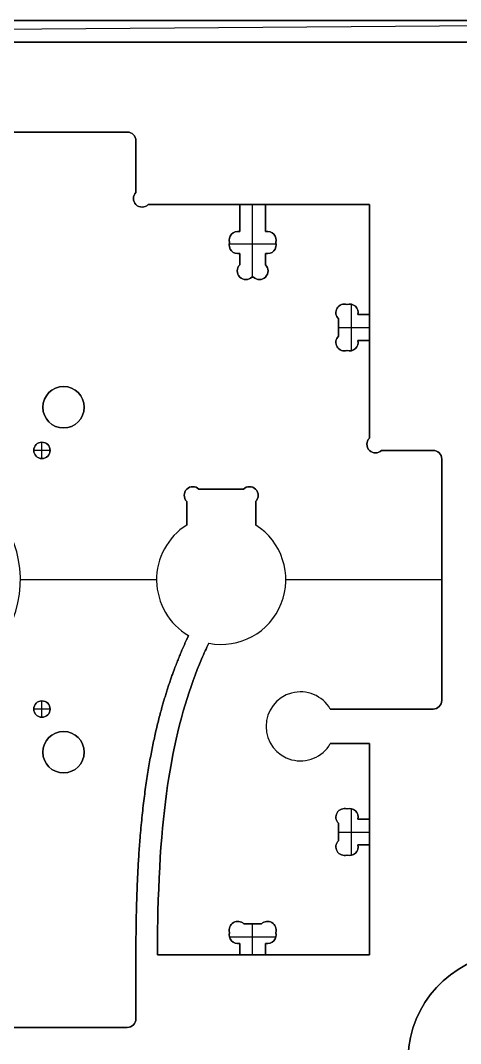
# Model space of a CAD drawing. Header units: millimetres. Extents: x -18.2 to 17.6, y -35.5 to 36.
# Drawn here: x 3.2 to 8.3, y 24.15 to 36.01 of the extents above; entities that cross this region are included whole.
import ezdxf

# ---------------------------------------------------------------- set-up
doc = ezdxf.new("R2010")
doc.units = ezdxf.units.MM
doc.layers.get('0').update_dxf_attribs({"color": 18, "true_color": 0x000000})
doc.layers.add('Standard', color=18, linetype='Continuous', true_color=0x000000)

msp = doc.modelspace()

# ---------------------------------------------------------------- linework, layer by layer
at = {"color": 0, "linetype": 'ByBlock', "lineweight": -2}
for p, q in [((16.551, 36.01, 3.282), (-17.199, 36.01, 3.282)), ((4.436, 34.715, 3.282), (-0.544, 34.715, 3.282)), ((4.436, 34.715, 2.862), (4.436, 34.715, 3.702)), ((4.507, 34.686, 2.862), (4.507, 34.686, 3.702)), ((4.536, 34.615, 3.702), (4.536, 34.615, 2.862)), ((4.536, 34.016, 3.282), (4.536, 34.615, 3.282)), ((4.536, 34.316, 2.862), (4.536, 34.316, 3.702)), ((4.507, 33.946, 3.702), (4.507, 33.946, 2.862)), ((4.536, 34.016, 3.702), (4.536, 34.016, 2.862)), ((4.607, 33.846, 3.702), (4.607, 33.846, 2.862)), ((5.741, 33.875, 3.282), (4.677, 33.875, 3.282)), ((5.741, 33.562, 3.452), (5.741, 33.875, 3.452)), ((5.891, 33.035, 3.202), (5.891, 33.875, 3.202)), ((5.962, 33.875, 2.862), (5.962, 33.875, 3.202)), ((6.041, 33.875, 3.452), (6.041, 33.562, 3.452)), ((7.246, 33.875, 3.282), (6.041, 33.875, 3.282)), ((7.246, 32.6, 3.282), (7.246, 33.875, 3.282)), ((5.741, 33.718, 3.202), (5.741, 33.718, 3.702)), ((6.041, 33.718, 3.202), (6.041, 33.718, 3.702)), ((5.619, 33.464, 3.702), (5.619, 33.464, 3.202)), ((5.719, 33.564, 3.702), (5.719, 33.564, 3.202)), ((6.041, 33.562, 3.202), (6.041, 33.562, 3.702)), ((6.063, 33.564, 3.702), (6.063, 33.564, 3.202)), ((6.163, 33.464, 3.702), (6.163, 33.464, 3.202)), ((5.619, 33.406, 3.702), (5.619, 33.406, 3.202)), ((5.62, 33.42, 3.202), (6.162, 33.42, 3.202)), ((5.624, 33.435, 3.202), (5.624, 33.435, 3.702)), ((6.158, 33.435, 3.702), (6.158, 33.435, 3.202)), ((6.163, 33.406, 3.702), (6.163, 33.406, 3.202)), ((5.719, 33.306, 3.702), (5.719, 33.306, 3.202)), ((5.741, 33.176, 3.452), (5.741, 33.308, 3.452)), ((5.741, 33.242, 3.202), (5.741, 33.242, 3.702)), ((6.041, 33.308, 3.702), (6.041, 33.308, 3.202)), ((6.041, 33.308, 3.452), (6.041, 33.176, 3.452)), ((6.041, 33.242, 3.202), (6.041, 33.242, 3.702)), ((6.063, 33.306, 3.702), (6.063, 33.306, 3.202)), ((5.712, 33.106, 3.702), (5.712, 33.106, 3.202)), ((5.741, 33.176, 3.702), (5.741, 33.176, 3.202)), ((6.041, 33.176, 3.202), (6.041, 33.176, 3.702)), ((6.07, 33.106, 3.702), (6.07, 33.106, 3.202)), ((5.812, 33.006, 3.702), (5.812, 33.006, 3.202)), ((5.882, 33.035, 3.202), (5.882, 33.035, 3.702)), ((5.9, 33.035, 3.452), (5.882, 33.035, 3.452)), ((5.891, 33.035, 3.202), (5.891, 33.035, 3.702)), ((5.97, 33.006, 3.702), (5.97, 33.006, 3.202)), ((6.957, 32.722, 3.702), (6.957, 32.722, 3.202)), ((6.986, 32.717, 3.202), (6.986, 32.717, 3.702)), ((7.015, 32.722, 3.702), (7.015, 32.722, 3.202)), ((7.038, 32.181, 3.202), (7.038, 32.719, 3.202)), ((6.857, 32.622, 3.702), (6.857, 32.622, 3.202)), ((6.886, 32.349, 3.452), (6.886, 32.551, 3.452)), ((7.113, 32.6, 3.452), (7.246, 32.6, 3.452)), ((7.115, 32.622, 3.702), (7.115, 32.622, 3.202)), ((7.179, 32.6, 3.202), (7.179, 32.6, 3.702)), ((7.246, 32.521, 2.862), (7.246, 32.521, 3.202)), ((6.886, 32.45, 3.202), (6.886, 32.45, 3.702)), ((6.886, 32.45, 3.202), (7.246, 32.45, 3.202)), ((6.857, 32.278, 3.702), (6.857, 32.278, 3.202)), ((6.886, 32.349, 3.702), (6.886, 32.349, 3.202)), ((7.246, 32.3, 3.452), (7.113, 32.3, 3.452)), ((7.115, 32.278, 3.702), (7.115, 32.278, 3.202)), ((7.179, 32.3, 3.202), (7.179, 32.3, 3.702)), ((7.246, 31.166, 3.282), (7.246, 32.3, 3.282)), ((6.957, 32.178, 3.702), (6.957, 32.178, 3.202)), ((6.986, 32.183, 3.202), (6.986, 32.183, 3.702)), ((7.015, 32.178, 3.702), (7.015, 32.178, 3.202)), ((3.696, 31.765, 2.862), (3.696, 31.765, 3.702)), ((3.456, 31.525, 2.862), (3.456, 31.525, 3.702)), ((3.936, 31.525, 2.862), (3.936, 31.525, 3.702)), ((3.696, 31.285, 2.862), (3.696, 31.285, 3.702)), ((3.445, 30.93, 3.102), (3.445, 31.12, 3.102)), ((3.445, 31.12, 3.102), (3.445, 31.12, 3.702)), ((7.217, 31.096, 3.702), (7.217, 31.096, 2.862)), ((7.246, 31.166, 3.702), (7.246, 31.166, 2.862)), ((3.35, 31.025, 3.102), (3.35, 31.025, 3.702)), ((3.54, 31.025, 3.102), (3.35, 31.025, 3.102)), ((3.54, 31.025, 3.102), (3.54, 31.025, 3.702)), ((7.317, 30.996, 3.702), (7.317, 30.996, 2.862)), ((7.387, 31.025, 2.862), (7.387, 31.025, 3.702)), ((7.986, 31.025, 3.282), (7.387, 31.025, 3.282)), ((7.687, 31.025, 2.862), (7.687, 31.025, 3.702)), ((8.057, 30.996, 2.862), (8.057, 30.996, 3.702)), ((3.445, 30.93, 3.102), (3.445, 30.93, 3.702)), ((8.086, 28.125, 3.282), (8.086, 30.925, 3.282)), ((5.097, 30.504, 3.702), (5.097, 30.504, 2.862)), ((5.197, 30.604, 3.702), (5.197, 30.604, 2.862)), ((5.267, 30.575, 3.702), (5.267, 30.575, 2.862)), ((5.267, 30.575, 3.282), (5.785, 30.575, 3.282)), ((5.526, 30.575, 2.862), (5.526, 30.575, 3.702)), ((5.855, 30.604, 3.702), (5.855, 30.604, 2.862)), ((5.955, 30.504, 3.702), (5.955, 30.504, 2.862)), ((5.126, 30.434, 2.862), (5.126, 30.434, 3.702)), ((5.126, 30.159, 3.282), (5.126, 30.434, 3.282)), ((5.926, 30.434, 3.702), (5.926, 30.434, 2.862)), ((5.926, 30.434, 3.282), (5.926, 30.159, 3.282)), ((5.126, 30.297, 2.862), (5.126, 30.297, 3.702)), ((5.926, 30.297, 2.862), (5.926, 30.297, 3.702)), ((4.891, 29.925, 2.862), (4.891, 29.925, 3.702)), ((4.776, 29.525, 3.702), (3.196, 29.525, 3.702)), ((4.776, 29.525, 2.862), (3.196, 29.525, 2.862)), ((3.196, 29.525, 2.862), (3.196, 29.525, 3.702)), ((8.086, 29.525, 3.702), (6.276, 29.525, 3.702)), ((8.086, 29.525, 2.862), (6.276, 29.525, 2.862)), ((8.086, 29.525, 2.862), (8.086, 29.525, 3.702)), ((6.16, 29.125, 2.862), (6.16, 29.125, 3.702)), ((5.126, 28.891, 2.862), (5.126, 28.891, 3.702)), ((5.147, 28.878, 3.702), (5.147, 28.878, 2.862)), ((5.382, 28.789, 2.862), (5.382, 28.789, 3.702)), ((3.445, 27.93, 3.102), (3.445, 28.12, 3.102)), ((3.445, 28.12, 3.102), (3.445, 28.12, 3.702)), ((6.446, 28.225, 2.862), (6.446, 28.225, 3.702)), ((3.35, 28.025, 3.102), (3.35, 28.025, 3.702)), ((3.54, 28.025, 3.102), (3.35, 28.025, 3.102)), ((3.54, 28.025, 3.102), (3.54, 28.025, 3.702)), ((6.792, 28.025, 3.282), (7.986, 28.025, 3.282)), ((7.389, 28.025, 2.862), (7.389, 28.025, 3.702)), ((8.057, 28.054, 2.862), (8.057, 28.054, 3.702)), ((3.445, 27.93, 3.102), (3.445, 27.93, 3.702)), ((3.696, 27.765, 2.862), (3.696, 27.765, 3.702)), ((6.046, 27.825, 2.862), (6.046, 27.825, 3.702)), ((3.456, 27.525, 2.862), (3.456, 27.525, 3.702)), ((3.936, 27.525, 2.862), (3.936, 27.525, 3.702)), ((6.792, 27.625, 3.702), (6.792, 27.625, 2.862)), ((7.246, 27.625, 3.282), (6.792, 27.625, 3.282)), ((7.019, 27.625, 2.862), (7.019, 27.625, 3.702)), ((7.246, 26.75, 3.282), (7.246, 27.625, 3.282)), ((6.446, 27.425, 2.862), (6.446, 27.425, 3.702)), ((3.696, 27.285, 2.862), (3.696, 27.285, 3.702)), ((6.957, 26.872, 3.702), (6.957, 26.872, 3.202)), ((6.986, 26.867, 3.702), (6.986, 26.867, 3.202)), ((7.015, 26.872, 3.702), (7.015, 26.872, 3.202)), ((7.038, 26.331, 3.202), (7.038, 26.869, 3.202)), ((6.857, 26.772, 3.702), (6.857, 26.772, 3.202)), ((6.886, 26.701, 3.202), (6.886, 26.701, 3.702)), ((6.886, 26.499, 3.452), (6.886, 26.701, 3.452)), ((7.113, 26.75, 3.452), (7.246, 26.75, 3.452)), ((7.115, 26.772, 3.702), (7.115, 26.772, 3.202)), ((7.179, 26.75, 3.202), (7.179, 26.75, 3.702)), ((6.886, 26.6, 3.202), (7.246, 26.6, 3.202)), ((6.886, 26.6, 3.202), (6.886, 26.6, 3.702)), ((6.857, 26.428, 3.702), (6.857, 26.428, 3.202)), ((7.246, 26.45, 3.452), (7.113, 26.45, 3.452)), ((7.115, 26.428, 3.702), (7.115, 26.428, 3.202)), ((7.179, 26.45, 3.202), (7.179, 26.45, 3.702)), ((7.246, 25.175, 3.282), (7.246, 26.45, 3.282)), ((7.246, 26.4, 2.862), (7.246, 26.4, 3.702)), ((6.957, 26.328, 3.702), (6.957, 26.328, 3.202)), ((6.986, 26.333, 3.702), (6.986, 26.333, 3.202)), ((7.015, 26.328, 3.702), (7.015, 26.328, 3.202)), ((5.719, 25.564, 3.702), (5.719, 25.564, 3.202)), ((5.79, 25.535, 3.702), (5.79, 25.535, 3.202)), ((5.79, 25.535, 3.452), (5.992, 25.535, 3.452)), ((5.891, 25.535, 3.202), (5.891, 25.535, 3.702)), ((5.891, 25.175, 3.202), (5.891, 25.535, 3.202)), ((5.992, 25.535, 3.202), (5.992, 25.535, 3.702)), ((6.063, 25.564, 3.702), (6.063, 25.564, 3.202)), ((5.619, 25.464, 3.702), (5.619, 25.464, 3.202)), ((5.619, 25.406, 3.702), (5.619, 25.406, 3.202)), ((5.624, 25.435, 3.202), (5.624, 25.435, 3.702)), ((6.158, 25.435, 3.702), (6.158, 25.435, 3.202)), ((6.163, 25.464, 3.702), (6.163, 25.464, 3.202)), ((6.163, 25.406, 3.702), (6.163, 25.406, 3.202)), ((5.622, 25.383, 3.202), (6.16, 25.383, 3.202)), ((5.719, 25.306, 3.702), (5.719, 25.306, 3.202)), ((5.741, 25.308, 3.202), (5.741, 25.308, 3.702)), ((5.741, 25.175, 3.452), (5.741, 25.308, 3.452)), ((6.041, 25.308, 3.702), (6.041, 25.308, 3.202)), ((6.041, 25.308, 3.452), (6.041, 25.175, 3.452)), ((6.063, 25.306, 3.702), (6.063, 25.306, 3.202)), ((4.536, 24.435, 3.282), (4.536, 25.175, 3.282)), ((4.786, 25.175, 3.282), (5.741, 25.175, 3.282)), ((5.741, 25.242, 3.202), (5.741, 25.242, 3.702)), ((6.016, 25.175, 2.862), (6.016, 25.175, 3.202)), ((6.041, 25.242, 3.202), (6.041, 25.242, 3.702)), ((6.041, 25.175, 3.282), (7.246, 25.175, 3.282)), ((4.536, 24.805, 2.862), (4.536, 24.805, 3.702)), ((-0.544, 24.335, 3.282), (4.436, 24.335, 3.282)), ((4.436, 24.335, 3.702), (4.436, 24.335, 2.862)), ((4.507, 24.364, 2.862), (4.507, 24.364, 3.702))]:
    msp.add_line(p, q, dxfattribs=at)
for centre, radius in [((3.696, 31.525, 3.282), 0.24), ((3.445, 31.025, 3.402), 0.095), ((3.445, 28.025, 3.402), 0.095), ((3.696, 27.525, 3.282), 0.24)]:
    msp.add_circle(centre, radius, dxfattribs=at)
at = {"color": 0, "linetype": 'ByBlock', "lineweight": -2, "extrusion": (0, 0, -1)}
for centre, radius, start, end in [((-4.436, 34.615, -3.702), 0.1, 90, 180), ((-4.436, 34.615, -2.862), 0.1, 90, 180), ((-4.607, 33.946, -3.282), 0.1, 225, 45), ((-5.719, 33.464, -3.452), 0.1, 342.9688, 102.5853), ((-6.063, 33.464, -3.452), 0.1, 77.4147, 197.0312), ((-5.719, 33.406, -3.452), 0.1, 257.4147, 17.0312), ((-6.063, 33.406, -3.452), 0.1, 162.9688, 282.5853), ((-5.812, 33.106, -3.452), 0.1, 225, 45), ((-5.97, 33.106, -3.452), 0.1, 135, 315), ((-6.957, 32.622, -3.452), 0.1, 315, 107.0312), ((-7.015, 32.622, -3.452), 0.1, 72.9688, 192.5853), ((-6.957, 32.278, -3.452), 0.1, 252.9688, 45), ((-7.015, 32.278, -3.452), 0.1, 167.4147, 287.0312), ((-3.696, 31.525, -2.862), 0.24, 0, 180), ((-3.696, 31.525, -2.862), 0.24, 180, 0), ((-3.445, 31.025, -3.102), 0.095, 0, 180), ((-7.317, 31.096, -3.282), 0.1, 225, 45), ((-3.445, 31.025, -3.102), 0.095, 180, 0), ((-7.986, 30.925, -3.702), 0.1, 90, 180), ((-7.986, 30.925, -2.862), 0.1, 90, 180), ((-5.197, 30.504, -3.282), 0.1, 315, 135), ((-5.855, 30.504, -3.282), 0.1, 45, 225), ((-3.445, 28.025, -3.102), 0.095, 0, 180), ((-7.986, 28.125, -3.702), 0.1, 180, 270), ((-7.986, 28.125, -2.862), 0.1, 180, 270), ((-3.445, 28.025, -3.102), 0.095, 180, 0), ((-3.696, 27.525, -2.862), 0.24, 0, 180), ((-3.696, 27.525, -2.862), 0.24, 180, 0), ((-6.957, 26.772, -3.452), 0.1, 315, 107.0312), ((-7.015, 26.772, -3.452), 0.1, 72.9688, 192.5853), ((-6.957, 26.428, -3.452), 0.1, 252.9688, 45), ((-7.015, 26.428, -3.452), 0.1, 167.4147, 287.0312), ((-5.719, 25.464, -3.452), 0.1, 342.9688, 135), ((-6.063, 25.464, -3.452), 0.1, 45, 197.0312), ((-5.719, 25.406, -3.452), 0.1, 257.4147, 17.0312), ((-6.063, 25.406, -3.452), 0.1, 162.9688, 282.5853), ((-8.944, 23.95, -3.702), 1.25, 270, 73.3984), ((-4.436, 24.435, -3.702), 0.1, 180, 270), ((-4.436, 24.435, -2.862), 0.1, 180, 270)]:
    msp.add_arc(centre, radius, start, end, dxfattribs=at)
at = {"color": 0, "linetype": 'ByBlock', "lineweight": -2}
for centre, radius, start, end in [((4.436, 34.615, 3.282), 0.1, 0, 90), ((4.607, 33.946, 2.862), 0.1, 135, 315), ((4.607, 33.946, 3.702), 0.1, 135, 315), ((5.719, 33.464, 3.202), 0.1, 77.4147, 197.0312), ((5.719, 33.464, 3.702), 0.1, 77.4147, 197.0312), ((6.063, 33.464, 3.702), 0.1, 342.9688, 102.5853), ((6.063, 33.464, 3.202), 0.1, 342.9688, 102.5853), ((5.719, 33.406, 3.202), 0.1, 162.9688, 282.5853), ((5.719, 33.406, 3.702), 0.1, 162.9688, 282.5853), ((6.063, 33.406, 3.702), 0.1, 257.4147, 17.0312), ((6.063, 33.406, 3.202), 0.1, 257.4147, 17.0312), ((5.812, 33.106, 3.702), 0.1, 135, 315), ((5.812, 33.106, 3.202), 0.1, 135, 315), ((5.97, 33.106, 3.702), 0.1, 225, 45), ((5.97, 33.106, 3.202), 0.1, 225, 45), ((6.957, 32.622, 3.702), 0.1, 72.9688, 225), ((6.957, 32.622, 3.202), 0.1, 72.9688, 225), ((7.015, 32.622, 3.202), 0.1, 347.4147, 107.0312), ((7.015, 32.622, 3.702), 0.1, 347.4147, 107.0312), ((6.957, 32.278, 3.702), 0.1, 135, 287.0312), ((6.957, 32.278, 3.202), 0.1, 135, 287.0312), ((7.015, 32.278, 3.702), 0.1, 252.9688, 12.5853), ((7.015, 32.278, 3.202), 0.1, 252.9688, 12.5853), ((3.696, 31.525, 3.702), 0.24, 0, 180), ((3.696, 31.525, 3.702), 0.24, 180, 0), ((3.445, 31.025, 3.702), 0.095, 0, 180), ((7.317, 31.096, 2.862), 0.1, 135, 315), ((7.317, 31.096, 3.702), 0.1, 135, 315), ((3.445, 31.025, 3.702), 0.095, 180, 0), ((7.986, 30.925, 3.282), 0.1, 0, 90), ((1.946, 29.525, 2.862), 1.25, 124.0558, 55.9442), ((1.946, 29.525, 3.702), 1.25, 124.0558, 55.9442), ((1.946, 29.525, 3.282), 1.25, 124.0558, 55.9442), ((5.197, 30.504, 2.862), 0.1, 45, 225), ((5.197, 30.504, 3.702), 0.1, 45, 225), ((5.855, 30.504, 2.862), 0.1, 315, 135), ((5.855, 30.504, 3.702), 0.1, 315, 135), ((5.526, 29.525, 2.862), 0.75, 122.231, 239.682), ((5.526, 29.525, 3.702), 0.75, 122.231, 239.682), ((5.526, 29.525, 3.282), 0.75, 122.231, 239.682), ((5.526, 29.525, 2.862), 0.75, 258.928, 57.769), ((5.526, 29.525, 3.702), 0.75, 258.928, 57.769), ((5.526, 29.525, 3.282), 0.75, 258.928, 57.769), ((3.445, 28.025, 3.702), 0.095, 0, 180), ((6.446, 27.825, 2.862), 0.4, 30.0019, 330.0001), ((6.446, 27.825, 3.702), 0.4, 30.0019, 330.0001), ((6.446, 27.825, 3.282), 0.4, 30.0019, 330.0001), ((7.986, 28.125, 3.282), 0.1, 270, 0), ((3.445, 28.025, 3.702), 0.095, 180, 0), ((3.696, 27.525, 3.702), 0.24, 0, 180), ((3.696, 27.525, 3.702), 0.24, 180, 0), ((6.957, 26.772, 3.702), 0.1, 72.9688, 225), ((6.957, 26.772, 3.202), 0.1, 72.9688, 225), ((7.015, 26.772, 3.202), 0.1, 347.4147, 107.0312), ((7.015, 26.772, 3.702), 0.1, 347.4147, 107.0312), ((6.957, 26.428, 3.702), 0.1, 135, 287.0312), ((6.957, 26.428, 3.202), 0.1, 135, 287.0312), ((7.015, 26.428, 3.702), 0.1, 252.9688, 12.5853), ((7.015, 26.428, 3.202), 0.1, 252.9688, 12.5853), ((5.719, 25.464, 3.202), 0.1, 45, 197.0312), ((5.719, 25.464, 3.702), 0.1, 45, 197.0312), ((6.063, 25.464, 3.202), 0.1, 342.9688, 135), ((6.063, 25.464, 3.702), 0.1, 342.9688, 135), ((5.719, 25.406, 3.702), 0.1, 162.9688, 282.5853), ((5.719, 25.406, 3.202), 0.1, 162.9688, 282.5853), ((6.063, 25.406, 3.202), 0.1, 257.4147, 17.0312), ((6.063, 25.406, 3.702), 0.1, 257.4147, 17.0312), ((8.944, 23.95, 2.862), 1.25, 106.6016, 270), ((8.944, 23.95, 3.282), 1.25, 106.6016, 270), ((4.436, 24.435, 3.282), 0.1, 270, 0)]:
    msp.add_arc(centre, radius, start, end, dxfattribs=at)
for points in [[(16.551, 36.01, 2.862), (-0.324, 36.01, 2.862), (-17.199, 36.01, 2.862)], [(-17.199, 36.01, 3.702), (-0.324, 36.01, 3.702), (16.551, 36.01, 3.702)], [(-0.544, 34.715, 3.702), (1.946, 34.715, 3.702), (4.436, 34.715, 3.702)], [(-0.544, 34.715, 2.862), (1.946, 34.715, 2.862), (4.436, 34.715, 2.862)], [(4.536, 34.615, 3.702), (4.536, 34.316, 3.702), (4.536, 34.016, 3.702)], [(4.536, 34.615, 2.862), (4.536, 34.316, 2.862), (4.536, 34.016, 2.862)], [(4.677, 33.875, 3.702), (5.209, 33.875, 3.702), (5.741, 33.875, 3.702)], [(4.677, 33.875, 2.862), (5.962, 33.875, 2.862), (7.246, 33.875, 2.862)], [(5.741, 33.875, 3.702), (5.741, 33.718, 3.702), (5.741, 33.562, 3.702)], [(6.041, 33.875, 3.202), (5.891, 33.875, 3.202), (5.741, 33.875, 3.202)], [(5.741, 33.875, 3.202), (5.741, 33.718, 3.202), (5.741, 33.562, 3.202)], [(6.041, 33.875, 3.702), (6.643, 33.875, 3.702), (7.246, 33.875, 3.702)], [(6.041, 33.562, 3.702), (6.041, 33.718, 3.702), (6.041, 33.875, 3.702)], [(6.041, 33.562, 3.202), (6.041, 33.718, 3.202), (6.041, 33.875, 3.202)], [(7.246, 33.875, 3.702), (7.246, 33.238, 3.702), (7.246, 32.6, 3.702)], [(7.246, 33.875, 2.862), (7.246, 32.521, 2.862), (7.246, 31.166, 2.862)], [(5.741, 33.308, 3.702), (5.741, 33.242, 3.702), (5.741, 33.176, 3.702)], [(5.741, 33.176, 3.202), (5.741, 33.242, 3.202), (5.741, 33.308, 3.202)], [(6.041, 33.176, 3.702), (6.041, 33.242, 3.702), (6.041, 33.308, 3.702)], [(6.041, 33.176, 3.202), (6.041, 33.242, 3.202), (6.041, 33.308, 3.202)], [(5.882, 33.035, 3.702), (5.891, 33.035, 3.702), (5.9, 33.035, 3.702)], [(5.882, 33.035, 3.202), (5.891, 33.035, 3.202), (5.9, 33.035, 3.202)], [(6.886, 32.551, 3.702), (6.886, 32.45, 3.702), (6.886, 32.349, 3.702)], [(6.886, 32.349, 3.202), (6.886, 32.45, 3.202), (6.886, 32.551, 3.202)], [(7.246, 32.6, 3.702), (7.179, 32.6, 3.702), (7.113, 32.6, 3.702)], [(7.246, 32.6, 3.202), (7.179, 32.6, 3.202), (7.113, 32.6, 3.202)], [(7.246, 32.3, 3.202), (7.246, 32.45, 3.202), (7.246, 32.6, 3.202)], [(7.113, 32.3, 3.702), (7.179, 32.3, 3.702), (7.246, 32.3, 3.702)], [(7.113, 32.3, 3.202), (7.179, 32.3, 3.202), (7.246, 32.3, 3.202)], [(7.246, 32.3, 3.702), (7.246, 31.733, 3.702), (7.246, 31.166, 3.702)], [(7.387, 31.025, 3.702), (7.687, 31.025, 3.702), (7.986, 31.025, 3.702)], [(7.387, 31.025, 2.862), (7.687, 31.025, 2.862), (7.986, 31.025, 2.862)], [(8.086, 30.925, 3.702), (8.086, 29.525, 3.702), (8.086, 28.125, 3.702)], [(8.086, 30.925, 2.862), (8.086, 29.525, 2.862), (8.086, 28.125, 2.862)], [(5.785, 30.575, 3.702), (5.526, 30.575, 3.702), (5.267, 30.575, 3.702)], [(5.267, 30.575, 2.862), (5.526, 30.575, 2.862), (5.785, 30.575, 2.862)], [(5.126, 30.434, 3.702), (5.126, 30.297, 3.702), (5.126, 30.159, 3.702)], [(5.126, 30.434, 2.862), (5.126, 30.297, 2.862), (5.126, 30.159, 2.862)], [(5.926, 30.159, 3.702), (5.926, 30.297, 3.702), (5.926, 30.434, 3.702)], [(5.926, 30.159, 2.862), (5.926, 30.297, 2.862), (5.926, 30.434, 2.862)], [(7.986, 28.025, 3.702), (7.389, 28.025, 3.702), (6.792, 28.025, 3.702)], [(7.986, 28.025, 2.862), (7.389, 28.025, 2.862), (6.792, 28.025, 2.862)], [(6.792, 27.625, 2.862), (7.019, 27.625, 2.862), (7.246, 27.625, 2.862)], [(6.792, 27.625, 3.702), (7.019, 27.625, 3.702), (7.246, 27.625, 3.702)], [(7.246, 27.625, 3.702), (7.246, 27.188, 3.702), (7.246, 26.75, 3.702)], [(7.246, 27.625, 2.862), (7.246, 26.4, 2.862), (7.246, 25.175, 2.862)], [(6.886, 26.701, 3.702), (6.886, 26.6, 3.702), (6.886, 26.499, 3.702)], [(6.886, 26.701, 3.202), (6.886, 26.6, 3.202), (6.886, 26.499, 3.202)], [(7.246, 26.75, 3.702), (7.179, 26.75, 3.702), (7.113, 26.75, 3.702)], [(7.246, 26.75, 3.202), (7.179, 26.75, 3.202), (7.113, 26.75, 3.202)], [(7.246, 26.45, 3.202), (7.246, 26.6, 3.202), (7.246, 26.75, 3.202)], [(7.113, 26.45, 3.702), (7.179, 26.45, 3.702), (7.246, 26.45, 3.702)], [(7.113, 26.45, 3.202), (7.179, 26.45, 3.202), (7.246, 26.45, 3.202)], [(7.246, 26.45, 3.702), (7.246, 25.813, 3.702), (7.246, 25.175, 3.702)], [(5.992, 25.535, 3.702), (5.891, 25.535, 3.702), (5.79, 25.535, 3.702)], [(5.79, 25.535, 3.202), (5.891, 25.535, 3.202), (5.992, 25.535, 3.202)], [(5.741, 25.308, 3.702), (5.741, 25.242, 3.702), (5.741, 25.175, 3.702)], [(5.741, 25.308, 3.202), (5.741, 25.242, 3.202), (5.741, 25.175, 3.202)], [(6.041, 25.175, 3.702), (6.041, 25.242, 3.702), (6.041, 25.308, 3.702)], [(6.041, 25.308, 3.202), (6.041, 25.242, 3.202), (6.041, 25.175, 3.202)], [(4.536, 25.175, 3.702), (4.536, 24.805, 3.702), (4.536, 24.435, 3.702)], [(4.536, 25.175, 2.862), (4.536, 24.805, 2.862), (4.536, 24.435, 2.862)], [(5.741, 25.175, 3.702), (5.263, 25.175, 3.702), (4.786, 25.175, 3.702)], [(7.246, 25.175, 2.862), (6.016, 25.175, 2.862), (4.786, 25.175, 2.862)], [(5.741, 25.175, 3.202), (5.891, 25.175, 3.202), (6.041, 25.175, 3.202)], [(7.246, 25.175, 3.702), (6.643, 25.175, 3.702), (6.041, 25.175, 3.702)], [(4.436, 24.335, 3.702), (1.946, 24.335, 3.702), (-0.544, 24.335, 3.702)], [(4.436, 24.335, 2.862), (1.946, 24.335, 2.862), (-0.544, 24.335, 2.862)]]:
    msp.add_open_spline(points, degree=2, dxfattribs=at)
at = {"color": 0, "linetype": 'ByBlock', "lineweight": -2, "extrusion": (1, 0, 0)}
for points in [[(4.677, 33.875, 2.862), (4.677, 33.875, 3.282), (4.677, 33.875, 3.702)], [(5.741, 33.875, 3.702), (5.741, 33.875, 3.452), (5.741, 33.875, 3.202)], [(6.041, 33.875, 3.702), (6.041, 33.875, 3.452), (6.041, 33.875, 3.202)], [(7.246, 33.875, 3.702), (7.246, 33.875, 3.282), (7.246, 33.875, 2.862)], [(5.741, 33.562, 3.702), (5.741, 33.562, 3.452), (5.741, 33.562, 3.202)], [(5.741, 33.308, 3.202), (5.741, 33.308, 3.452), (5.741, 33.308, 3.702)], [(5.9, 33.035, 3.702), (5.9, 33.035, 3.452), (5.9, 33.035, 3.202)], [(6.886, 32.551, 3.202), (6.886, 32.551, 3.452), (6.886, 32.551, 3.702)], [(7.113, 32.6, 3.702), (7.113, 32.6, 3.452), (7.113, 32.6, 3.202)], [(7.246, 32.6, 3.202), (7.246, 32.6, 3.452), (7.246, 32.6, 3.702)], [(7.113, 32.3, 3.202), (7.113, 32.3, 3.452), (7.113, 32.3, 3.702)], [(7.246, 32.3, 3.702), (7.246, 32.3, 3.452), (7.246, 32.3, 3.202)], [(7.986, 31.025, 3.702), (7.986, 31.025, 3.282), (7.986, 31.025, 2.862)], [(8.086, 30.925, 2.862), (8.086, 30.925, 3.282), (8.086, 30.925, 3.702)], [(5.785, 30.575, 2.862), (5.785, 30.575, 3.282), (5.785, 30.575, 3.702)], [(5.126, 30.159, 3.702), (5.126, 30.159, 3.282), (5.126, 30.159, 2.862)], [(5.926, 30.159, 2.862), (5.926, 30.159, 3.282), (5.926, 30.159, 3.702)], [(5.299, 28.606, 2.862), (5.299, 28.606, 3.282), (5.299, 28.606, 3.702)], [(4.966, 28.444, 2.862), (4.966, 28.444, 3.282), (4.966, 28.444, 3.702)], [(8.086, 28.125, 3.702), (8.086, 28.125, 3.282), (8.086, 28.125, 2.862)], [(6.792, 28.025, 3.702), (6.792, 28.025, 3.282), (6.792, 28.025, 2.862)], [(7.986, 28.025, 2.862), (7.986, 28.025, 3.282), (7.986, 28.025, 3.702)], [(4.745, 27.668, 2.862), (4.745, 27.668, 3.282), (4.745, 27.668, 3.702)], [(7.246, 27.625, 3.702), (7.246, 27.625, 3.282), (7.246, 27.625, 2.862)], [(4.948, 27.403, 2.862), (4.948, 27.403, 3.282), (4.948, 27.403, 3.702)], [(7.113, 26.75, 3.702), (7.113, 26.75, 3.452), (7.113, 26.75, 3.202)], [(7.246, 26.75, 3.202), (7.246, 26.75, 3.452), (7.246, 26.75, 3.702)], [(4.592, 26.617, 2.862), (4.592, 26.617, 3.282), (4.592, 26.617, 3.702)], [(6.886, 26.499, 3.702), (6.886, 26.499, 3.452), (6.886, 26.499, 3.202)], [(7.113, 26.45, 3.202), (7.113, 26.45, 3.452), (7.113, 26.45, 3.702)], [(4.792, 25.679, 2.862), (4.792, 25.679, 3.282), (4.792, 25.679, 3.702)], [(4.536, 25.175, 3.702), (4.536, 25.175, 3.282), (4.536, 25.175, 2.862)], [(4.786, 25.175, 2.862), (4.786, 25.175, 3.282), (4.786, 25.175, 3.702)], [(5.741, 25.175, 3.202), (5.741, 25.175, 3.452), (5.741, 25.175, 3.702)], [(6.041, 25.175, 3.202), (6.041, 25.175, 3.452), (6.041, 25.175, 3.702)], [(7.246, 25.175, 2.862), (7.246, 25.175, 3.282), (7.246, 25.175, 3.702)], [(4.536, 24.435, 3.702), (4.536, 24.435, 3.282), (4.536, 24.435, 2.862)]]:
    msp.add_open_spline(points, degree=2, dxfattribs=at)
at = {"color": 0, "linetype": 'ByBlock', "lineweight": -2}
for points, degree, knots in [([(5.147, 28.878, 2.862), (5.109, 28.798, 2.862), (5.019, 28.596, 2.862), (4.883, 28.243, 2.862), (4.719, 27.673, 2.862), (4.599, 26.92, 2.862), (4.547, 26.129, 2.862), (4.536, 25.509, 2.862), (4.536, 25.175, 2.862)], 5, [0.2604837, 0.2604837, 0.2604837, 0.2604837, 0.2604837, 0.2604837, 0.4, 0.6, 0.8, 1, 1, 1, 1, 1, 1]), ([(5.147, 28.878, 3.702), (5.109, 28.798, 3.702), (5.019, 28.596, 3.702), (4.883, 28.243, 3.702), (4.719, 27.673, 3.702), (4.599, 26.92, 3.702), (4.547, 26.129, 3.702), (4.536, 25.509, 3.702), (4.536, 25.175, 3.702)], 5, [0.2604837, 0.2604837, 0.2604837, 0.2604837, 0.2604837, 0.2604837, 0.4, 0.6, 0.8, 1, 1, 1, 1, 1, 1]), ([(4.536, 25.175, 3.282), (4.536, 25.509, 3.282), (4.547, 26.129, 3.282), (4.599, 26.92, 3.282), (4.719, 27.673, 3.282), (4.883, 28.243, 3.282), (5.019, 28.596, 3.282), (5.109, 28.798, 3.282), (5.147, 28.878, 3.282)], 5, [-1, -1, -1, -1, -1, -1, -0.8, -0.6, -0.4, -0.2604837, -0.2604837, -0.2604837, -0.2604837, -0.2604837, -0.2604837]), ([(4.786, 25.175, 2.862), (4.786, 25.351, 2.862), (4.788, 25.519, 2.862), (4.792, 25.679, 2.862), (4.809, 26.4, 2.862), (4.866, 26.956, 2.862), (4.948, 27.403, 2.862), (5.04, 27.912, 2.862), (5.163, 28.288, 2.862), (5.299, 28.606, 2.862), (5.326, 28.669, 2.862), (5.354, 28.73, 2.862), (5.382, 28.789, 2.862)], 3, [-1, -1, -1, -1, -0.9360054, -0.9360054, -0.9360054, -0.6473484, -0.6473484, -0.6473484, -0.3189731, -0.3189731, -0.3189731, -0.253655, -0.253655, -0.253655, -0.253655]), ([(4.786, 25.175, 3.702), (4.786, 25.351, 3.702), (4.788, 25.519, 3.702), (4.792, 25.679, 3.702), (4.809, 26.4, 3.702), (4.866, 26.956, 3.702), (4.948, 27.403, 3.702), (5.04, 27.912, 3.702), (5.163, 28.288, 3.702), (5.299, 28.606, 3.702), (5.326, 28.669, 3.702), (5.354, 28.73, 3.702), (5.382, 28.789, 3.702)], 3, [-1, -1, -1, -1, -0.9360054, -0.9360054, -0.9360054, -0.6473484, -0.6473484, -0.6473484, -0.3189731, -0.3189731, -0.3189731, -0.253655, -0.253655, -0.253655, -0.253655]), ([(5.382, 28.789, 3.282), (5.354, 28.73, 3.282), (5.326, 28.669, 3.282), (5.299, 28.606, 3.282), (5.163, 28.288, 3.282), (5.04, 27.912, 3.282), (4.948, 27.403, 3.282), (4.866, 26.956, 3.282), (4.809, 26.4, 3.282), (4.792, 25.679, 3.282), (4.788, 25.519, 3.282), (4.786, 25.351, 3.282), (4.786, 25.175, 3.282)], 3, [0.253655, 0.253655, 0.253655, 0.253655, 0.3189731, 0.3189731, 0.3189731, 0.6473484, 0.6473484, 0.6473484, 0.9360054, 0.9360054, 0.9360054, 1, 1, 1, 1])]:
    msp.add_open_spline(points, degree=degree, knots=knots, dxfattribs=at)
at = {"color": 0, "linetype": 'ByBlock', "lineweight": -2, "extrusion": (1, 0, -3.91e-14)}
msp.add_open_spline([(7.246, 26.45, 3.702), (7.246, 26.45, 3.452), (7.246, 26.45, 3.202)], degree=2, dxfattribs=at)
at = {"layer": 'Standard'}
for p, q in [((17.551, 36.01, 2.862), (-18.199, 36.01, 2.862)), ((17.551, 36.01, 2.862), (-18.199, 36.01, 2.862)), ((17.551, 36.01, 2.862), (-17.949, 35.76, 2.862)), ((16.551, 36.01, 3.702), (-17.199, 36.01, 3.702)), ((-17.949, 35.76, 2.362), (17.551, 35.76, 2.362)), ((17.551, 35.76, 2.862), (-17.949, 35.76, 2.862))]:
    msp.add_line(p, q, dxfattribs=at)
for points in [[(-17.949, 35.76, 2.862), (-0.199, 35.76, 2.862), (17.551, 35.76, 2.862)], [(17.551, 35.76, 1.862), (-0.199, 35.76, 1.862), (-17.949, 35.76, 1.862)]]:
    msp.add_open_spline(points, degree=2, dxfattribs=at)

doc.saveas('drawing.dxf')
